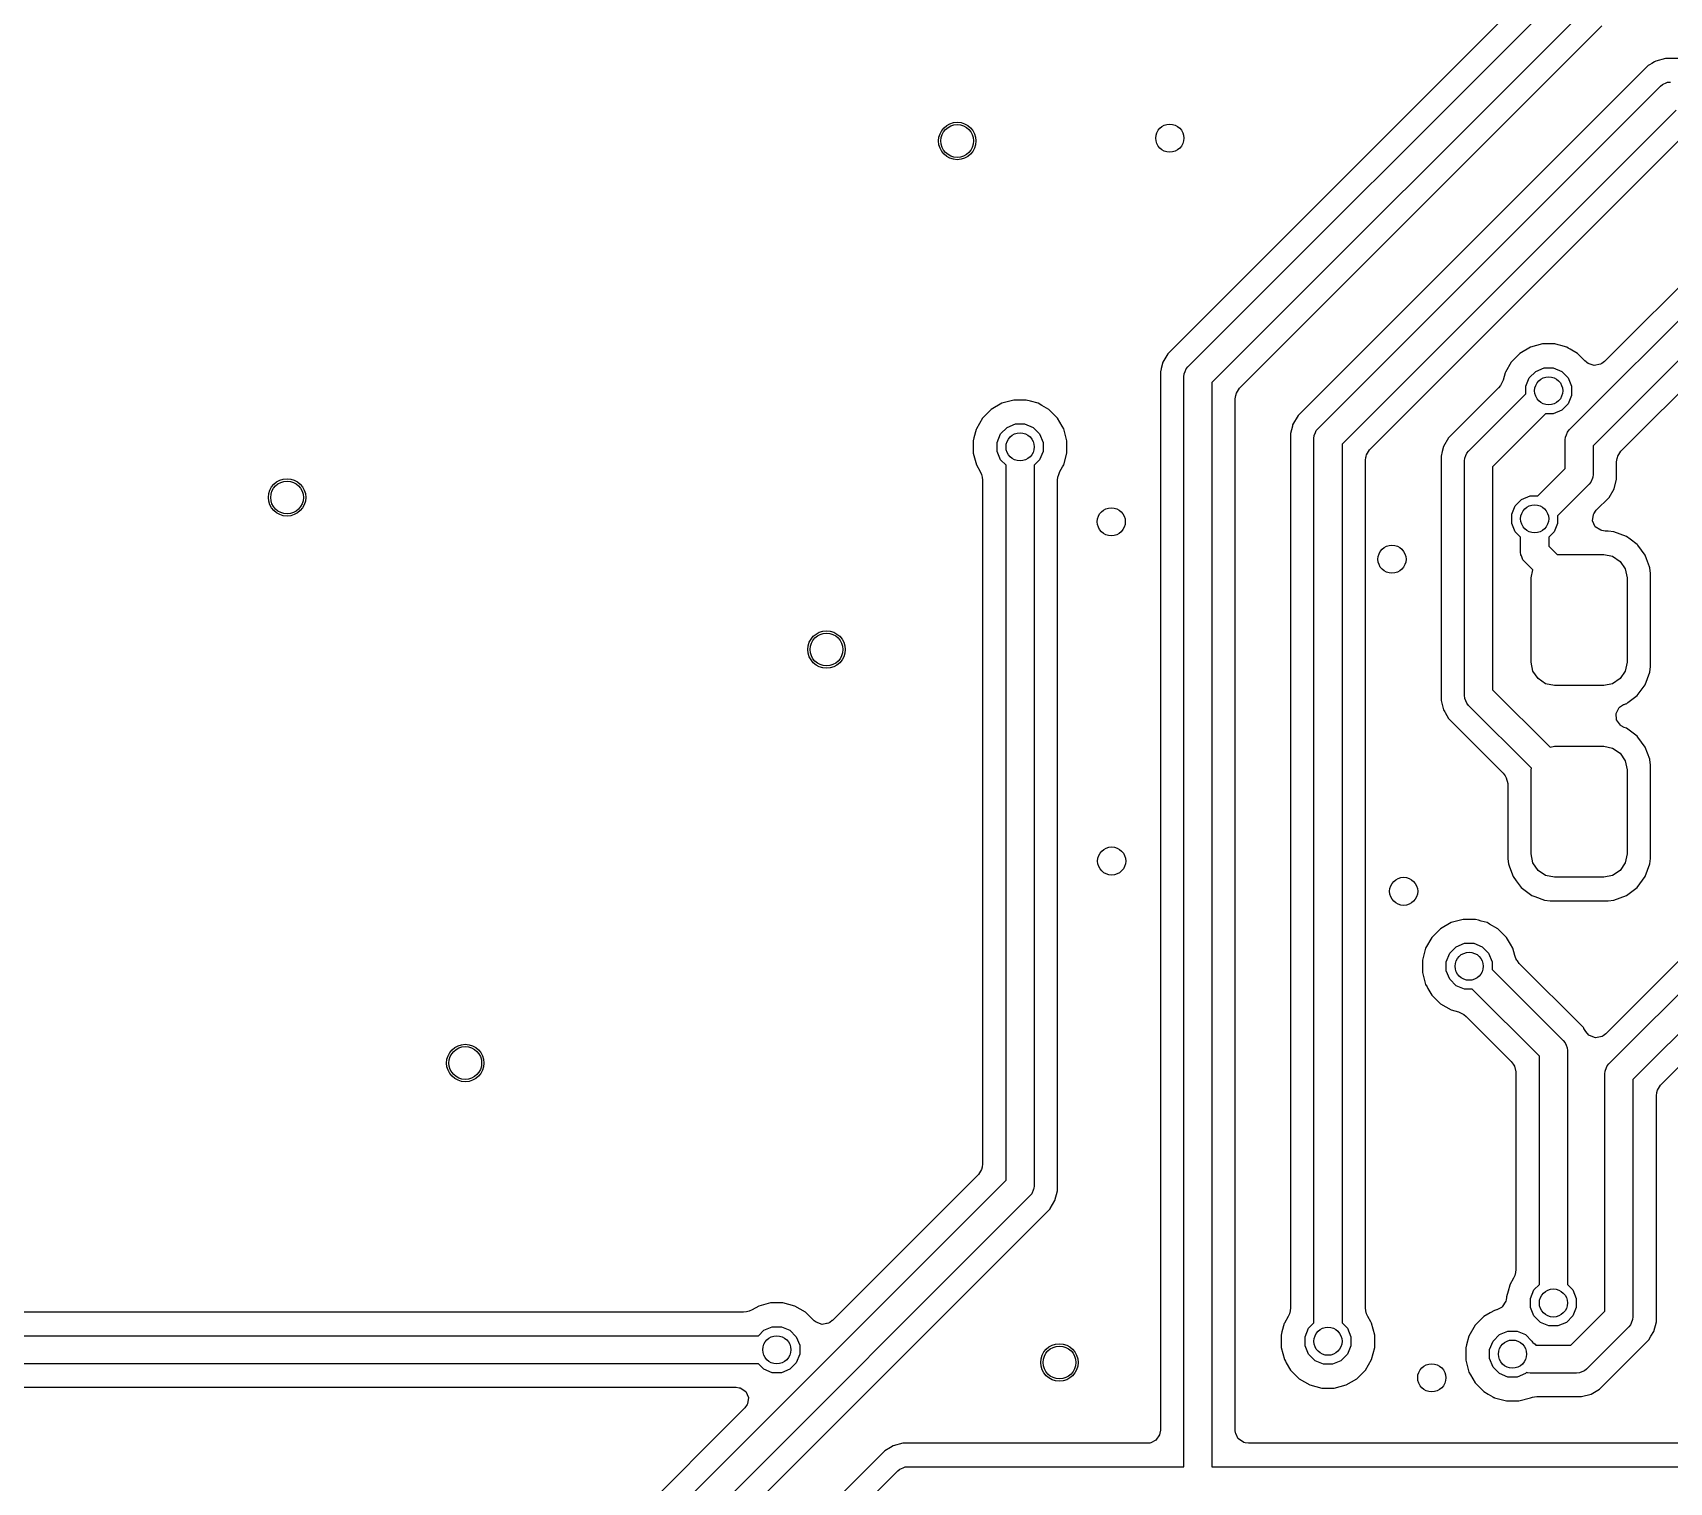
# Model space of a CAD drawing. Header units: inches. Extents: x 0.01 to 5.35, y 0.01 to 3.37.
# Drawn here: x 2.364 to 3.052, y 2.059 to 2.669 of the extents above; entities that cross this region are included whole.
import ezdxf

# ---------------------------------------------------------------- set-up
doc = ezdxf.new("R2010")
doc.units = ezdxf.units.IN
doc.header["$MEASUREMENT"] = 0
doc.layers.add('BLACK', color=250, linetype='CONTINUOUS')

msp = doc.modelspace()

# ---------------------------------------------------------------- linework, layer by layer
at = {"layer": 'BLACK', "linetype": 'CONTINUOUS'}
for p, q in [((3.00945, 2.70262), (2.84116, 2.53433)), ((2.8496, 2.52882), (3.01496, 2.69418)), ((3.02158, 2.68409), (2.85969, 2.5222)), ((2.87127, 2.51984), (3.02374, 2.67231)), ((3.05052, 2.65852), (3.04651, 2.65745)), ((3.42614, 2.65852), (3.05052, 2.65852)), ((3.04292, 2.65537), (2.89593, 2.50838)), ((3.04328, 2.65558), (3.04292, 2.65537)), ((3.04292, 2.65537), (3.04292, 2.65537)), ((3.04292, 2.65537), (3.04292, 2.65537)), ((3.04385, 2.65591), (3.04328, 2.65558)), ((3.04478, 2.65645), (3.04385, 2.65591)), ((3.04595, 2.65712), (3.04478, 2.65645)), ((3.04651, 2.65745), (3.04595, 2.65712)), ((2.90437, 2.50288), (3.04842, 2.64693)), ((3.04842, 2.64693), (3.04932, 2.64767)), ((3.04932, 2.64767), (3.0511, 2.64841)), ((3.0511, 2.64841), (3.05145, 2.64855)), ((3.05145, 2.64855), (3.0526, 2.64866)), ((3.05504, 2.63685), (2.91445, 2.49625)), ((2.92603, 2.49389), (3.0572, 2.62506)), ((3.01004, 2.50225), (3.09764, 2.58985)), ((3.08919, 2.59535), (3.02486, 2.53102)), ((3.10426, 2.57976), (3.02012, 2.49562)), ((3.0317, 2.49326), (3.10642, 2.56798)), ((2.84116, 2.53433), (2.83909, 2.53073)), ((2.84116, 2.53433), (2.84116, 2.53433)), ((2.84116, 2.53433), (2.84116, 2.53433)), ((2.98932, 2.53449), (2.98565, 2.53082)), ((2.99381, 2.53708), (2.98932, 2.53449)), ((2.98932, 2.53449), (2.98932, 2.53449)), ((2.98932, 2.53449), (2.98932, 2.53449)), ((2.99882, 2.53843), (2.99381, 2.53708)), ((2.99381, 2.53708), (2.99381, 2.53708)), ((3.00401, 2.53843), (2.99882, 2.53843)), ((3.00537, 2.53806), (3.00401, 2.53843)), ((3.00401, 2.53843), (3.00401, 2.53843)), ((3.00652, 2.53775), (3.00537, 2.53806)), ((3.00902, 2.53708), (3.00652, 2.53775)), ((3.00964, 2.53672), (3.00902, 2.53708)), ((3.01044, 2.53626), (3.00964, 2.53672)), ((3.01352, 2.53449), (3.01044, 2.53626)), ((3.01662, 2.53138), (3.01352, 2.53449)), ((3.01352, 2.53449), (3.01352, 2.53449)), ((2.83836, 2.52801), (2.83801, 2.52672)), ((2.8384, 2.52817), (2.83836, 2.52801)), ((2.83836, 2.52801), (2.83836, 2.52801)), ((2.83909, 2.53073), (2.8384, 2.52817)), ((2.83909, 2.53073), (2.83909, 2.53073)), ((2.83909, 2.53073), (2.83909, 2.53073)), ((2.83909, 2.53073), (2.83909, 2.53073)), ((2.84845, 2.5269), (2.84887, 2.52793)), ((2.84887, 2.52793), (2.8496, 2.52882)), ((2.98565, 2.53082), (2.98322, 2.52662)), ((2.98565, 2.53082), (2.98565, 2.53082)), ((2.98565, 2.53082), (2.98565, 2.53082)), ((2.98565, 2.53082), (2.98565, 2.53082)), ((2.99595, 2.5269), (2.9995, 2.52837)), ((2.9995, 2.52837), (3.00334, 2.52837)), ((3.00334, 2.52837), (3.00689, 2.5269)), ((3.01717, 2.53091), (3.01662, 2.53138)), ((3.01749, 2.53067), (3.01717, 2.53091)), ((3.01802, 2.53028), (3.01749, 2.53067)), ((3.02058, 2.52934), (3.01802, 2.53028)), ((3.02326, 2.52992), (3.02058, 2.52934)), ((3.02375, 2.53019), (3.02326, 2.52992)), ((3.02486, 2.53102), (3.02375, 2.53019)), ((2.83801, 2.52672), (2.83801, 2.08143)), ((2.84787, 2.52465), (2.84799, 2.5258)), ((2.84787, 2.06598), (2.84787, 2.52465)), ((2.84799, 2.5258), (2.84845, 2.5269)), ((2.85969, 2.5222), (2.85969, 2.06598)), ((2.98111, 2.52095), (2.98033, 2.51994)), ((2.98173, 2.52202), (2.98111, 2.52095)), ((2.98222, 2.5232), (2.98173, 2.52202)), ((2.98306, 2.52633), (2.98222, 2.5232)), ((2.98322, 2.52662), (2.98306, 2.52633)), ((2.98306, 2.52633), (2.98306, 2.52633)), ((2.98306, 2.52633), (2.98306, 2.52633)), ((2.99176, 2.52064), (2.99323, 2.52419)), ((2.99176, 2.51742), (2.99176, 2.52064)), ((2.99323, 2.52419), (2.99595, 2.5269)), ((3.00689, 2.5269), (3.0096, 2.52419)), ((3.0096, 2.52419), (3.01107, 2.52064)), ((3.01107, 2.52064), (3.01107, 2.5168)), ((2.77137, 2.51348), (2.76688, 2.51089)), ((2.77638, 2.51482), (2.77137, 2.51348)), ((2.77137, 2.51348), (2.77137, 2.51348)), ((2.78157, 2.51482), (2.77638, 2.51482)), ((2.78332, 2.51435), (2.78157, 2.51482)), ((2.78157, 2.51482), (2.78157, 2.51482)), ((2.78658, 2.51348), (2.78332, 2.51435)), ((2.78332, 2.51435), (2.78332, 2.51435)), ((2.78809, 2.51261), (2.78658, 2.51348)), ((2.86955, 2.51539), (2.86974, 2.51677)), ((2.86955, 2.08125), (2.86955, 2.51539)), ((2.86974, 2.51677), (2.87004, 2.51776)), ((2.87004, 2.51776), (2.87127, 2.51984)), ((2.98033, 2.51994), (2.95927, 2.49887)), ((2.96771, 2.49337), (2.99176, 2.51742)), ((3.01107, 2.5168), (3.0096, 2.51325)), ((2.76321, 2.50722), (2.76061, 2.50272)), ((2.76688, 2.51089), (2.76321, 2.50722)), ((2.76321, 2.50722), (2.76321, 2.50722)), ((2.76321, 2.50722), (2.76321, 2.50722)), ((2.76688, 2.51089), (2.76688, 2.51089)), ((2.76688, 2.51089), (2.76688, 2.51089)), ((2.79108, 2.51089), (2.78809, 2.51261)), ((2.79474, 2.50722), (2.79108, 2.51089)), ((2.79669, 2.50385), (2.79474, 2.50722)), ((2.89593, 2.50838), (2.89364, 2.50442)), ((2.89593, 2.50838), (2.89593, 2.50838)), ((2.89593, 2.50838), (2.89593, 2.50838)), ((3.00012, 2.50907), (2.9778, 2.48675)), ((3.00334, 2.50907), (3.00012, 2.50907)), ((3.00689, 2.51054), (3.00334, 2.50907)), ((3.0096, 2.51325), (3.00689, 2.51054)), ((2.76055, 2.5025), (2.75958, 2.49887)), ((2.76061, 2.50272), (2.76055, 2.5025)), ((2.76061, 2.50272), (2.76061, 2.50272)), ((2.76061, 2.50272), (2.76061, 2.50272)), ((2.76061, 2.50272), (2.76061, 2.50272)), ((2.76932, 2.49704), (2.77079, 2.50059)), ((2.77079, 2.50059), (2.77351, 2.5033)), ((2.77351, 2.5033), (2.77706, 2.50477)), ((2.77706, 2.50477), (2.7809, 2.50477)), ((2.7809, 2.50477), (2.78444, 2.5033)), ((2.78444, 2.5033), (2.78716, 2.50059)), ((2.78716, 2.50059), (2.78863, 2.49704)), ((2.79734, 2.50272), (2.79669, 2.50385)), ((2.79868, 2.49771), (2.79734, 2.50272)), ((2.79734, 2.50272), (2.79734, 2.50272)), ((2.8936, 2.50385), (2.89278, 2.50078)), ((2.89278, 2.50078), (2.89278, 2.13283)), ((2.89364, 2.50442), (2.8936, 2.50385)), ((2.90264, 2.4987), (2.90275, 2.49985)), ((2.90275, 2.49985), (2.90329, 2.50115)), ((2.90329, 2.50115), (2.90363, 2.50198)), ((2.90363, 2.50198), (2.90437, 2.50288)), ((3.00842, 2.49922), (3.00886, 2.50027)), ((3.00886, 2.50027), (3.0093, 2.50135)), ((3.0093, 2.50135), (3.01004, 2.50225)), ((2.75958, 2.49887), (2.75927, 2.49771)), ((2.75927, 2.49771), (2.75927, 2.49771)), ((2.75927, 2.49771), (2.75927, 2.49252)), ((2.76932, 2.4932), (2.76932, 2.49704)), ((2.77079, 2.48965), (2.76932, 2.4932)), ((2.78863, 2.4932), (2.78716, 2.48965)), ((2.78863, 2.49704), (2.78863, 2.4932)), ((2.79868, 2.49252), (2.79868, 2.49771)), ((2.90264, 2.12653), (2.90264, 2.4987)), ((2.91445, 2.49625), (2.91445, 2.12653)), ((2.9248, 2.49181), (2.92603, 2.49389)), ((2.95662, 2.49313), (2.95612, 2.49127)), ((2.95664, 2.49319), (2.95662, 2.49313)), ((2.9572, 2.49528), (2.95664, 2.4932)), ((2.95664, 2.4932), (2.95664, 2.49319)), ((2.95927, 2.49887), (2.9572, 2.49528)), ((2.9572, 2.49528), (2.9572, 2.49528)), ((2.95927, 2.49887), (2.95927, 2.49887)), ((2.95927, 2.49887), (2.95927, 2.49887)), ((2.96698, 2.49247), (2.96771, 2.49337)), ((3.00831, 2.49807), (3.00842, 2.49922)), ((3.00831, 2.48601), (3.00831, 2.49807)), ((3.02012, 2.49562), (3.02012, 2.48356)), ((3.03047, 2.49118), (3.0317, 2.49326)), ((2.75927, 2.49252), (2.76058, 2.48764)), ((2.76058, 2.48764), (2.76061, 2.48751)), ((2.76061, 2.48751), (2.76061, 2.48751)), ((2.76061, 2.48751), (2.76223, 2.48471)), ((2.77307, 2.48737), (2.77079, 2.48965)), ((2.77307, 2.1866), (2.77307, 2.48737)), ((2.78716, 2.48965), (2.78488, 2.48737)), ((2.78488, 2.48737), (2.78488, 2.18415)), ((2.79572, 2.48471), (2.79687, 2.48671)), ((2.79687, 2.48671), (2.79734, 2.48751)), ((2.79734, 2.48751), (2.79868, 2.49252)), ((2.92431, 2.48945), (2.92451, 2.49082)), ((2.92431, 2.13283), (2.92431, 2.48945)), ((2.92451, 2.49082), (2.92456, 2.491)), ((2.92456, 2.491), (2.92464, 2.49127)), ((2.92464, 2.49127), (2.9248, 2.49181)), ((2.95612, 2.49127), (2.95612, 2.49102)), ((2.95612, 2.49127), (2.95612, 2.49127)), ((2.95612, 2.49102), (2.95612, 2.38844)), ((2.96598, 2.48919), (2.9661, 2.49035)), ((2.96598, 2.39051), (2.96598, 2.48919)), ((2.9661, 2.49035), (2.96655, 2.49144)), ((2.96655, 2.49144), (2.96698, 2.49247)), ((2.9778, 2.48675), (2.9778, 2.39296)), ((2.99681, 2.47451), (3.00831, 2.48601)), ((3.02998, 2.48882), (3.03018, 2.49019)), ((3.02998, 2.48563), (3.02998, 2.48882)), ((3.03018, 2.49019), (3.0303, 2.4906)), ((3.0303, 2.4906), (3.03047, 2.49118)), ((2.76223, 2.48471), (2.76272, 2.48353)), ((2.76272, 2.48353), (2.76304, 2.48233)), ((2.76304, 2.48233), (2.76321, 2.48107)), ((2.76321, 2.48107), (2.76321, 2.19341)), ((2.79474, 2.48107), (2.79491, 2.48233)), ((2.79474, 2.18208), (2.79474, 2.48107)), ((2.79491, 2.48233), (2.79523, 2.48353)), ((2.79523, 2.48353), (2.79572, 2.48471)), ((3.01839, 2.47938), (3.00517, 2.46616)), ((3.01912, 2.48028), (3.01839, 2.47938)), ((3.0198, 2.48191), (3.01912, 2.48028)), ((3.02, 2.48241), (3.0198, 2.48191)), ((3.02012, 2.48356), (3.02, 2.48241)), ((3.02891, 2.47747), (3.02998, 2.48148)), ((3.02998, 2.48148), (3.02998, 2.48563)), ((2.98733, 2.47033), (2.99004, 2.47304)), ((2.99004, 2.47304), (2.99359, 2.47451)), ((2.99359, 2.47451), (2.99681, 2.47451)), ((3.02139, 2.46844), (3.02683, 2.47388)), ((3.02683, 2.47388), (3.02891, 2.47747)), ((2.98586, 2.46678), (2.98733, 2.47033)), ((2.98586, 2.46294), (2.98586, 2.46678)), ((3.00517, 2.46616), (3.00517, 2.46294)), ((3.01989, 2.46402), (3.02028, 2.46674)), ((3.02028, 2.46674), (3.0204, 2.46701)), ((3.0204, 2.46701), (3.02139, 2.46844)), ((2.98733, 2.45939), (2.98586, 2.46294)), ((2.98961, 2.45711), (2.98733, 2.45939)), ((3.0037, 2.45939), (3.00142, 2.45711)), ((3.00517, 2.46294), (3.0037, 2.45939)), ((3.02103, 2.46152), (3.01989, 2.46402)), ((3.02334, 2.46003), (3.02103, 2.46152)), ((3.02377, 2.4599), (3.02334, 2.46003)), ((3.02515, 2.4597), (3.02377, 2.4599)), ((3.02588, 2.4597), (3.02515, 2.4597)), ((3.02643, 2.4597), (3.02588, 2.4597)), ((3.02878, 2.45945), (3.02643, 2.4597)), ((3.02643, 2.4597), (3.02643, 2.4597)), ((3.02643, 2.4597), (3.02643, 2.4597)), ((3.02643, 2.4597), (3.02643, 2.4597)), ((3.03409, 2.45747), (3.02878, 2.45945)), ((3.02878, 2.45945), (3.02878, 2.45945)), ((2.98961, 2.45089), (2.98961, 2.45711)), ((3.00142, 2.45711), (3.00142, 2.45334)), ((3.00142, 2.45334), (3.00491, 2.44984)), ((3.03568, 2.45628), (3.03409, 2.45747)), ((3.03409, 2.45747), (3.03409, 2.45747)), ((3.03409, 2.45747), (3.03409, 2.45747)), ((3.03409, 2.45747), (3.03409, 2.45747)), ((3.03862, 2.45408), (3.03568, 2.45628)), ((3.03887, 2.45375), (3.03862, 2.45408)), ((3.03862, 2.45408), (3.03862, 2.45408)), ((3.04202, 2.44954), (3.03887, 2.45375)), ((2.98972, 2.44974), (2.98961, 2.45089)), ((2.98992, 2.44926), (2.98972, 2.44974)), ((2.9906, 2.44761), (2.98992, 2.44926)), ((2.99134, 2.44671), (2.9906, 2.44761)), ((2.9947, 2.44335), (2.99134, 2.44671)), ((3.00491, 2.44984), (3.02455, 2.44984)), ((3.02455, 2.44984), (3.02831, 2.44909)), ((3.02831, 2.44909), (3.03151, 2.44696)), ((3.03151, 2.44696), (3.03364, 2.44377)), ((3.0426, 2.44799), (3.04202, 2.44954)), ((3.04202, 2.44954), (3.04202, 2.44954)), ((3.04202, 2.44954), (3.04202, 2.44954)), ((3.04384, 2.44465), (3.0426, 2.44799)), ((3.0426, 2.44799), (3.0426, 2.44799)), ((3.044, 2.44423), (3.04384, 2.44465)), ((2.99404, 2.44), (2.9947, 2.44335)), ((2.99404, 2.40457), (2.99404, 2.44)), ((3.03364, 2.44377), (3.03439, 2.44)), ((3.03439, 2.44), (3.03439, 2.40457)), ((3.04425, 2.44188), (3.044, 2.44423)), ((3.04425, 2.40268), (3.04425, 2.44188)), ((3.04425, 2.44188), (3.04425, 2.44188)), ((2.99478, 2.4008), (2.99404, 2.40457)), ((3.03439, 2.40457), (3.03364, 2.4008)), ((2.99692, 2.39761), (2.99478, 2.4008)), ((3.00011, 2.39547), (2.99692, 2.39761)), ((3.03151, 2.39761), (3.02831, 2.39547)), ((3.03364, 2.4008), (3.03151, 2.39761)), ((3.04202, 2.39503), (3.044, 2.40034)), ((3.044, 2.40034), (3.04425, 2.40268)), ((2.9661, 2.38936), (2.96598, 2.39051)), ((2.9778, 2.39296), (3.00199, 2.36876)), ((3.00388, 2.39472), (3.00011, 2.39547)), ((3.02455, 2.39472), (3.00388, 2.39472)), ((3.02831, 2.39547), (3.02455, 2.39472)), ((3.03472, 2.38757), (3.03862, 2.39049)), ((3.03862, 2.39049), (3.04202, 2.39503)), ((2.95612, 2.38844), (2.9563, 2.38779)), ((2.9563, 2.38779), (2.9563, 2.38779)), ((2.9563, 2.38779), (2.9572, 2.38443)), ((2.9572, 2.38443), (2.95769, 2.38357)), ((2.95769, 2.38357), (2.95785, 2.38329)), ((2.95785, 2.38329), (2.95785, 2.38329)), ((2.95785, 2.38329), (2.95927, 2.38083)), ((2.96614, 2.38925), (2.9661, 2.38936)), ((2.96698, 2.38723), (2.96614, 2.38925)), ((2.96771, 2.38634), (2.96698, 2.38723)), ((2.99416, 2.35989), (2.96771, 2.38634)), ((3.02974, 2.38299), (3.03106, 2.3854)), ((3.02994, 2.38024), (3.02974, 2.38299)), ((3.03106, 2.3854), (3.0312, 2.38555)), ((3.0312, 2.38555), (3.03295, 2.38667)), ((3.03295, 2.38667), (3.03319, 2.38676)), ((3.03319, 2.38676), (3.03372, 2.38696)), ((3.03372, 2.38696), (3.03389, 2.38701)), ((3.03389, 2.38701), (3.03395, 2.38703)), ((3.03395, 2.38703), (3.03423, 2.38715)), ((3.03423, 2.38715), (3.03436, 2.3872)), ((3.03436, 2.3872), (3.03472, 2.38757)), ((2.95927, 2.38083), (2.95927, 2.38083)), ((2.95927, 2.38083), (2.95927, 2.38083)), ((2.95927, 2.38083), (2.97127, 2.36883)), ((3.03158, 2.37804), (3.02994, 2.38024)), ((3.03194, 2.37778), (3.03158, 2.37804)), ((3.03316, 2.37711), (3.03194, 2.37778)), ((3.03409, 2.37676), (3.03316, 2.37711)), ((3.03862, 2.37337), (3.03409, 2.37676)), ((3.03409, 2.37676), (3.03409, 2.37676)), ((3.03409, 2.37676), (3.03409, 2.37676)), ((3.00199, 2.36876), (3.00388, 2.36913)), ((3.00388, 2.36913), (3.02455, 2.36913)), ((3.02455, 2.36913), (3.02831, 2.36838)), ((3.03893, 2.37296), (3.03862, 2.37337)), ((3.03862, 2.37337), (3.03862, 2.37337)), ((3.03862, 2.37337), (3.03862, 2.37337)), ((3.04202, 2.36883), (3.03893, 2.37296)), ((2.97127, 2.36883), (2.9768, 2.3633)), ((2.9768, 2.3633), (2.98225, 2.35786)), ((3.02831, 2.36838), (3.03151, 2.36625)), ((3.03151, 2.36625), (3.03364, 2.36306)), ((3.03364, 2.36306), (3.03439, 2.35929)), ((3.04394, 2.36367), (3.04202, 2.36883)), ((3.04202, 2.36883), (3.04202, 2.36883)), ((3.044, 2.36352), (3.04394, 2.36367)), ((3.04425, 2.36118), (3.044, 2.36352)), ((2.98225, 2.35786), (2.98308, 2.35674)), ((2.98308, 2.35674), (2.98358, 2.35583)), ((2.98358, 2.35583), (2.98417, 2.35349)), ((2.99404, 2.35929), (2.99416, 2.35989)), ((2.99404, 2.32386), (2.99404, 2.35929)), ((3.03439, 2.35929), (3.03439, 2.32386)), ((3.04425, 2.32197), (3.04425, 2.36118)), ((3.04425, 2.36118), (3.04425, 2.36118)), ((2.98417, 2.35349), (2.98417, 2.32197)), ((2.98417, 2.32197), (2.98418, 2.3219)), ((2.98418, 2.3219), (2.98419, 2.32183)), ((2.98419, 2.32183), (2.98443, 2.31963)), ((2.99478, 2.32009), (2.99404, 2.32386)), ((3.03439, 2.32386), (3.03364, 2.32009)), ((3.044, 2.31963), (3.04425, 2.32197)), ((2.98443, 2.31963), (2.98489, 2.31838)), ((2.98489, 2.31838), (2.98641, 2.31432)), ((2.98641, 2.31432), (2.98641, 2.31432)), ((2.98641, 2.31432), (2.98775, 2.31252)), ((2.99692, 2.3169), (2.99478, 2.32009)), ((3.00011, 2.31476), (2.99692, 2.3169)), ((3.00388, 2.31402), (3.00011, 2.31476)), ((3.02455, 2.31402), (3.00388, 2.31402)), ((3.02831, 2.31476), (3.02455, 2.31402)), ((3.03151, 2.3169), (3.02831, 2.31476)), ((3.03364, 2.32009), (3.03151, 2.3169)), ((3.03862, 2.30978), (3.04202, 2.31432)), ((3.04202, 2.31432), (3.044, 2.31963)), ((2.98775, 2.31252), (2.9898, 2.30978)), ((2.9898, 2.30978), (2.9898, 2.30978)), ((2.9898, 2.30978), (2.9898, 2.30978)), ((2.9898, 2.30978), (2.99434, 2.30639)), ((3.03409, 2.30639), (3.03862, 2.30978)), ((2.99434, 2.30639), (2.99434, 2.30639)), ((2.99434, 2.30639), (2.99557, 2.30592)), ((2.99557, 2.30592), (2.99557, 2.30592)), ((2.99557, 2.30592), (2.99557, 2.30592)), ((2.99557, 2.30592), (2.99965, 2.30441)), ((2.99965, 2.30441), (3.00199, 2.30415)), ((3.00199, 2.30415), (3.02643, 2.30415)), ((3.02643, 2.30415), (3.02878, 2.30441)), ((3.02878, 2.30441), (3.03409, 2.30639)), ((2.96035, 2.29494), (2.95585, 2.29234)), ((2.96536, 2.29628), (2.96035, 2.29494)), ((2.96035, 2.29494), (2.96035, 2.29494)), ((2.97055, 2.29628), (2.96536, 2.29628)), ((2.9719, 2.29592), (2.97055, 2.29628)), ((2.97055, 2.29628), (2.97055, 2.29628)), ((2.97301, 2.29562), (2.9719, 2.29592)), ((2.97556, 2.29494), (2.97301, 2.29562)), ((2.97596, 2.29471), (2.97556, 2.29494)), ((2.97657, 2.29435), (2.97596, 2.29471)), ((2.98005, 2.29234), (2.97657, 2.29435)), ((2.97657, 2.29435), (2.97657, 2.29435)), ((2.97657, 2.29435), (2.97657, 2.29435)), ((2.95218, 2.28867), (2.94959, 2.28418)), ((2.95219, 2.28867), (2.95218, 2.28867)), ((2.95585, 2.29234), (2.95219, 2.28867)), ((2.95219, 2.28867), (2.95219, 2.28867)), ((2.95585, 2.29234), (2.95585, 2.29234)), ((2.95585, 2.29234), (2.95585, 2.29234)), ((2.96248, 2.28476), (2.96603, 2.28623)), ((2.96603, 2.28623), (2.96987, 2.28623)), ((2.96987, 2.28623), (2.97342, 2.28476)), ((2.98372, 2.28867), (2.98005, 2.29234)), ((2.98537, 2.28583), (2.98372, 2.28867)), ((3.06851, 2.2912), (3.02544, 2.24813)), ((2.94959, 2.28418), (2.94825, 2.27917)), ((2.94959, 2.28418), (2.94959, 2.28418)), ((2.94959, 2.28418), (2.94959, 2.28418)), ((2.9583, 2.27849), (2.95977, 2.28204)), ((2.95977, 2.28204), (2.96248, 2.28476)), ((2.97342, 2.28476), (2.97614, 2.28204)), ((2.97614, 2.28204), (2.97761, 2.27849)), ((2.98631, 2.28418), (2.98537, 2.28583)), ((2.98715, 2.28105), (2.98631, 2.28418)), ((2.98764, 2.27988), (2.98715, 2.28105)), ((2.98805, 2.27917), (2.98764, 2.27988)), ((3.02677, 2.23551), (3.07401, 2.28276)), ((2.94825, 2.27917), (2.94825, 2.27917)), ((2.94825, 2.27917), (2.94825, 2.27917)), ((2.94825, 2.27917), (2.94825, 2.27398)), ((2.94825, 2.27398), (2.94959, 2.26897)), ((2.9583, 2.27465), (2.9583, 2.27849)), ((2.95977, 2.27111), (2.9583, 2.27465)), ((2.97761, 2.27849), (2.97761, 2.27527)), ((2.97761, 2.27527), (3.00756, 2.24532)), ((2.98826, 2.2788), (2.98805, 2.27917)), ((2.98904, 2.27779), (2.98826, 2.2788)), ((3.01601, 2.25082), (2.98904, 2.27779)), ((3.08064, 2.27268), (3.03685, 2.22889)), ((2.94959, 2.26897), (2.95024, 2.26785)), ((2.95024, 2.26785), (2.95062, 2.26719)), ((2.95062, 2.26719), (2.95219, 2.26448)), ((2.96248, 2.26839), (2.95977, 2.27111)), ((2.96603, 2.26692), (2.96248, 2.26839)), ((2.96925, 2.26692), (2.96603, 2.26692)), ((2.99748, 2.2387), (2.96925, 2.26692)), ((2.95219, 2.26448), (2.95585, 2.26081)), ((2.95585, 2.26081), (2.96035, 2.25821)), ((3.04843, 2.22653), (3.08279, 2.26089)), ((2.96035, 2.25821), (2.96035, 2.25821)), ((2.96035, 2.25821), (2.96035, 2.25821)), ((2.96035, 2.25821), (2.96347, 2.25738)), ((2.96347, 2.25738), (2.96465, 2.25689)), ((2.96465, 2.25689), (2.96573, 2.25627)), ((2.96573, 2.25627), (2.96674, 2.25549)), ((2.96674, 2.25549), (2.98569, 2.23654)), ((3.00756, 2.24532), (3.0083, 2.24442)), ((3.01604, 2.25076), (3.01601, 2.25082)), ((3.0162, 2.2505), (3.01604, 2.25076)), ((3.01625, 2.2504), (3.0162, 2.2505)), ((3.01701, 2.24908), (3.01625, 2.2504)), ((3.01831, 2.24761), (3.01701, 2.24908)), ((3.01858, 2.24741), (3.01831, 2.24761)), ((3.02116, 2.24645), (3.01858, 2.24741)), ((3.01858, 2.24741), (3.01858, 2.24741)), ((3.02385, 2.24704), (3.02116, 2.24645)), ((3.02432, 2.2473), (3.02385, 2.24704)), ((3.02544, 2.24813), (3.02432, 2.2473)), ((2.99748, 2.14263), (2.99748, 2.2387)), ((3.0083, 2.24442), (3.00874, 2.24334)), ((3.00874, 2.24334), (3.00918, 2.24229)), ((3.00918, 2.24229), (3.00929, 2.24114)), ((3.00929, 2.24114), (3.00929, 2.14263)), ((2.98569, 2.23654), (2.98652, 2.23542)), ((2.98652, 2.23542), (2.987, 2.23455)), ((2.987, 2.23455), (2.98702, 2.23452)), ((2.98702, 2.23452), (2.98762, 2.23218)), ((2.98762, 2.23218), (2.98762, 2.14893)), ((3.02504, 2.23134), (3.02515, 2.23249)), ((3.02504, 2.13148), (3.02504, 2.23134)), ((3.02515, 2.23249), (3.02575, 2.23394)), ((3.02575, 2.23394), (3.02603, 2.23462)), ((3.02603, 2.23462), (3.02677, 2.23551)), ((3.03685, 2.22889), (3.03685, 2.12903)), ((3.04691, 2.22346), (3.0472, 2.22445)), ((3.0472, 2.22445), (3.04843, 2.22653)), ((3.04671, 2.22208), (3.04691, 2.22346)), ((3.04671, 2.12696), (3.04671, 2.22208)), ((2.76272, 2.19104), (2.76149, 2.18896)), ((2.76301, 2.19203), (2.76272, 2.19104)), ((2.76321, 2.19341), (2.76301, 2.19203)), ((2.36535, 1.77888), (2.77307, 2.1866)), ((2.76149, 2.18896), (2.70004, 2.12752)), ((2.78477, 2.183), (2.78468, 2.18278)), ((2.78488, 2.18415), (2.78477, 2.183)), ((2.78315, 2.17998), (2.37543, 1.77226)), ((2.78389, 2.18087), (2.78315, 2.17998)), ((2.78468, 2.18278), (2.78389, 2.18087)), ((2.79168, 2.17462), (2.79367, 2.17807)), ((2.79367, 2.17807), (2.79474, 2.18208)), ((2.58915, 1.97203), (2.79159, 2.17447)), ((2.79159, 2.17447), (2.79168, 2.17462)), ((2.98762, 2.14893), (2.98745, 2.14767)), ((2.985, 2.14242), (2.98432, 2.13987)), ((2.98502, 2.14248), (2.985, 2.14242)), ((2.98664, 2.14529), (2.98502, 2.14248)), ((2.98713, 2.14647), (2.98664, 2.14529)), ((2.98745, 2.14767), (2.98713, 2.14647)), ((2.9952, 2.14035), (2.99748, 2.14263)), ((3.00929, 2.14263), (3.01157, 2.14035)), ((2.67402, 2.1349), (2.66908, 2.13358)), ((2.67921, 2.1349), (2.67402, 2.1349)), ((2.68171, 2.13423), (2.67921, 2.1349)), ((2.67921, 2.1349), (2.67921, 2.1349)), ((2.98331, 2.13559), (2.98182, 2.13327)), ((2.98348, 2.13618), (2.98331, 2.13559)), ((2.98362, 2.13716), (2.98348, 2.13618)), ((2.98364, 2.13716), (2.98362, 2.13716)), ((2.98368, 2.13748), (2.98364, 2.13716)), ((2.98432, 2.13987), (2.98368, 2.13748)), ((2.99373, 2.1368), (2.9952, 2.14035)), ((2.99373, 2.13296), (2.99373, 2.1368)), ((3.01157, 2.14035), (3.01304, 2.1368)), ((3.01304, 2.1368), (3.01304, 2.13296)), ((2.66256, 2.13096), (2.28122, 2.13096)), ((2.66383, 2.13113), (2.66256, 2.13096)), ((2.66503, 2.13145), (2.66383, 2.13113)), ((2.6662, 2.13194), (2.66503, 2.13145)), ((2.66901, 2.13356), (2.6662, 2.13194)), ((2.66908, 2.13358), (2.66901, 2.13356)), ((2.68422, 2.13356), (2.68171, 2.13423)), ((2.68647, 2.13226), (2.68422, 2.13356)), ((2.68871, 2.13096), (2.68647, 2.13226)), ((2.68994, 2.12974), (2.68871, 2.13096)), ((2.68871, 2.13096), (2.68871, 2.13096)), ((2.69178, 2.1279), (2.68994, 2.12974)), ((2.69233, 2.12743), (2.69178, 2.1279)), ((2.8918, 2.12919), (2.89018, 2.12638)), ((2.89229, 2.13037), (2.8918, 2.12919)), ((2.89261, 2.13157), (2.89229, 2.13037)), ((2.89278, 2.13283), (2.89261, 2.13157)), ((2.92448, 2.13157), (2.92431, 2.13283)), ((2.9248, 2.13037), (2.92448, 2.13157)), ((2.92529, 2.12919), (2.9248, 2.13037)), ((2.92657, 2.12696), (2.92529, 2.12919)), ((2.97408, 2.12914), (2.97041, 2.12548)), ((2.97678, 2.1307), (2.97408, 2.12914)), ((2.97858, 2.13174), (2.97678, 2.1307)), ((2.9795, 2.13199), (2.97858, 2.13174)), ((2.97858, 2.13174), (2.97858, 2.13174)), ((2.97858, 2.13174), (2.97858, 2.13174)), ((2.97858, 2.13174), (2.97858, 2.13174)), ((2.97963, 2.13202), (2.9795, 2.13199)), ((2.9795, 2.13199), (2.9795, 2.13199)), ((2.98156, 2.13305), (2.97963, 2.13202)), ((2.98182, 2.13327), (2.98156, 2.13305)), ((2.9952, 2.12941), (2.99373, 2.13296)), ((2.99792, 2.1267), (2.9952, 2.12941)), ((3.01157, 2.12941), (3.00885, 2.1267)), ((3.01072, 2.11717), (3.02504, 2.13148)), ((3.01304, 2.13296), (3.01157, 2.12941)), ((3.03674, 2.12788), (3.03659, 2.12752)), ((3.03685, 2.12903), (3.03674, 2.12788)), ((2.27491, 2.1211), (2.66887, 2.1211)), ((2.66887, 2.1211), (2.67115, 2.12338)), ((2.67115, 2.12338), (2.67469, 2.12485)), ((2.67469, 2.12485), (2.67853, 2.12485)), ((2.67853, 2.12485), (2.68208, 2.12338)), ((2.68208, 2.12338), (2.6848, 2.12067)), ((2.6932, 2.12678), (2.69233, 2.12743)), ((2.69576, 2.12584), (2.6932, 2.12678)), ((2.69748, 2.12621), (2.69576, 2.12584)), ((2.69763, 2.1262), (2.69748, 2.12621)), ((2.69776, 2.12627), (2.69763, 2.1262)), ((2.69844, 2.12642), (2.69776, 2.12627)), ((2.69893, 2.12669), (2.69844, 2.12642)), ((2.69996, 2.12748), (2.69893, 2.12669)), ((2.70004, 2.12752), (2.69996, 2.12748)), ((2.88919, 2.12268), (2.88884, 2.12137)), ((2.88884, 2.12137), (2.88884, 2.12137)), ((2.88884, 2.12137), (2.88884, 2.11619)), ((2.89016, 2.12631), (2.88919, 2.12268)), ((2.89018, 2.12638), (2.89016, 2.12631)), ((2.89889, 2.1207), (2.90036, 2.12425)), ((2.90036, 2.12425), (2.90264, 2.12653)), ((2.91445, 2.12653), (2.91673, 2.12425)), ((2.91673, 2.12425), (2.9182, 2.1207)), ((2.92691, 2.12639), (2.92657, 2.12696)), ((2.92657, 2.12696), (2.92657, 2.12696)), ((2.92825, 2.12137), (2.92691, 2.12639)), ((2.92691, 2.12639), (2.92691, 2.12639)), ((2.92825, 2.11619), (2.92825, 2.12137)), ((2.96782, 2.12098), (2.96684, 2.11733)), ((2.97041, 2.12548), (2.96782, 2.12098)), ((2.96782, 2.12098), (2.96782, 2.12098)), ((2.97041, 2.12548), (2.97041, 2.12548)), ((2.97041, 2.12548), (2.97041, 2.12548)), ((2.978, 2.11885), (2.98071, 2.12156)), ((2.98071, 2.12156), (2.98426, 2.12303)), ((2.98426, 2.12303), (2.9881, 2.12303)), ((2.9881, 2.12303), (2.99165, 2.12156)), ((2.99165, 2.12156), (2.99437, 2.11885)), ((3.00147, 2.12523), (2.99792, 2.1267)), ((3.00531, 2.12523), (3.00147, 2.12523)), ((3.00885, 2.1267), (3.00531, 2.12523)), ((3.03512, 2.12486), (3.01735, 2.10708)), ((3.03586, 2.12575), (3.03512, 2.12486)), ((3.03659, 2.12752), (3.03586, 2.12575)), ((3.04443, 2.12086), (3.04564, 2.12295)), ((3.04564, 2.12295), (3.04671, 2.12696)), ((2.6848, 2.12067), (2.68627, 2.11712)), ((2.68627, 2.11712), (2.68627, 2.11328)), ((2.88884, 2.11619), (2.89018, 2.11117)), ((2.89889, 2.11686), (2.89889, 2.1207)), ((2.90036, 2.11331), (2.89889, 2.11686)), ((2.9182, 2.11686), (2.91673, 2.11331)), ((2.9182, 2.1207), (2.9182, 2.11686)), ((2.92691, 2.11117), (2.92825, 2.11619)), ((2.96684, 2.11733), (2.96648, 2.11597)), ((2.96648, 2.11597), (2.96648, 2.11078)), ((2.97653, 2.1153), (2.978, 2.11885)), ((2.97653, 2.11146), (2.97653, 2.1153)), ((2.99437, 2.11885), (2.99456, 2.11837)), ((2.99456, 2.11837), (2.99476, 2.11829)), ((2.99476, 2.11829), (2.99566, 2.11755)), ((2.99566, 2.11755), (2.99605, 2.11717)), ((2.99605, 2.11717), (3.01072, 2.11717)), ((3.02285, 2.09864), (3.04356, 2.11935)), ((3.04356, 2.11935), (3.04443, 2.12086)), ((2.66887, 2.10929), (2.27491, 2.10929)), ((2.67115, 2.10701), (2.66887, 2.10929)), ((2.6848, 2.10973), (2.68208, 2.10701)), ((2.68627, 2.11328), (2.6848, 2.10973)), ((2.89018, 2.11117), (2.89061, 2.11043)), ((2.89061, 2.11043), (2.891, 2.10976)), ((2.891, 2.10976), (2.891, 2.10976)), ((2.891, 2.10976), (2.89278, 2.10668)), ((2.90308, 2.1106), (2.90036, 2.11331)), ((2.90662, 2.10913), (2.90308, 2.1106)), ((2.91046, 2.10913), (2.90662, 2.10913)), ((2.91401, 2.1106), (2.91046, 2.10913)), ((2.91673, 2.11331), (2.91401, 2.1106)), ((2.92431, 2.10668), (2.92691, 2.11117)), ((2.96648, 2.11078), (2.96782, 2.10577)), ((2.978, 2.10791), (2.97653, 2.11146)), ((2.98071, 2.10519), (2.978, 2.10791)), ((2.67469, 2.10554), (2.67115, 2.10701)), ((2.67853, 2.10554), (2.67469, 2.10554)), ((2.68208, 2.10701), (2.67853, 2.10554)), ((2.89278, 2.10668), (2.89278, 2.10668)), ((2.89278, 2.10668), (2.89278, 2.10668)), ((2.89278, 2.10668), (2.89644, 2.10301)), ((2.89644, 2.10301), (2.90094, 2.10042)), ((2.90094, 2.10042), (2.90595, 2.09907)), ((2.91114, 2.09907), (2.91615, 2.10042)), ((2.91615, 2.10042), (2.92064, 2.10301)), ((2.92064, 2.10301), (2.92431, 2.10668)), ((2.96782, 2.10577), (2.96846, 2.10466)), ((2.96846, 2.10466), (2.97041, 2.10128)), ((2.97041, 2.10128), (2.97408, 2.09761)), ((2.98426, 2.10372), (2.98071, 2.10519)), ((2.9881, 2.10372), (2.98426, 2.10372)), ((2.99165, 2.10519), (2.9881, 2.10372)), ((2.99208, 2.10562), (2.99165, 2.10519)), ((2.99245, 2.10547), (2.99208, 2.10562)), ((2.9936, 2.10535), (2.99245, 2.10547)), ((3.01317, 2.10535), (2.9936, 2.10535)), ((3.01432, 2.10547), (3.01317, 2.10535)), ((3.01542, 2.10592), (3.01432, 2.10547)), ((3.01645, 2.10635), (3.01542, 2.10592)), ((3.01735, 2.10708), (3.01645, 2.10635)), ((2.28122, 2.09943), (2.65947, 2.09943)), ((2.65947, 2.09943), (2.66084, 2.09923)), ((2.66084, 2.09923), (2.66127, 2.09911)), ((2.66127, 2.09911), (2.66358, 2.09762)), ((2.66358, 2.09762), (2.66473, 2.09512)), ((2.66473, 2.09512), (2.66433, 2.09239)), ((2.90595, 2.09907), (2.90595, 2.09907)), ((2.90595, 2.09907), (2.91114, 2.09907)), ((2.91114, 2.09907), (2.91114, 2.09907)), ((2.97408, 2.09761), (2.97408, 2.09761)), ((2.97408, 2.09761), (2.97408, 2.09761)), ((2.97408, 2.09761), (2.97589, 2.09657)), ((2.97589, 2.09657), (2.97797, 2.09536)), ((2.97797, 2.09536), (2.97839, 2.09512)), ((2.97839, 2.09512), (2.97839, 2.09512)), ((2.97839, 2.09512), (2.97844, 2.0951)), ((2.97844, 2.0951), (2.97858, 2.09502)), ((2.97858, 2.09502), (2.98359, 2.09367)), ((2.98359, 2.09367), (2.98359, 2.09367)), ((2.98359, 2.09367), (2.98878, 2.09367)), ((2.98878, 2.09367), (2.99379, 2.09502)), ((2.98878, 2.09367), (2.98878, 2.09367)), ((2.99379, 2.09502), (2.99414, 2.09511)), ((2.99379, 2.09502), (2.99379, 2.09502)), ((2.99414, 2.0951), (2.99453, 2.09522)), ((2.99414, 2.09511), (2.99414, 2.0951)), ((2.99453, 2.09522), (2.99544, 2.0954)), ((2.99544, 2.0954), (2.99639, 2.09549)), ((2.99639, 2.09549), (3.01525, 2.09549)), ((3.01525, 2.09549), (3.01926, 2.09657)), ((3.01525, 2.09549), (3.01525, 2.09549)), ((3.01926, 2.09657), (3.02285, 2.09864)), ((2.66322, 2.0907), (2.35691, 1.78439)), ((2.66421, 2.09212), (2.66322, 2.0907)), ((2.66433, 2.09239), (2.66421, 2.09212)), ((2.66433, 2.09239), (2.66433, 2.09239)), ((2.83781, 2.08005), (2.83764, 2.07946)), ((2.83801, 2.08143), (2.83781, 2.08005)), ((2.86966, 2.08022), (2.86955, 2.08125)), ((2.86972, 2.07992), (2.86966, 2.08022)), ((2.87081, 2.07776), (2.86972, 2.07992)), ((2.72441, 2.07406), (2.72205, 2.0727)), ((2.72565, 2.07477), (2.72441, 2.07406)), ((2.72441, 2.07406), (2.72441, 2.07406)), ((2.72441, 2.07406), (2.72441, 2.07406)), ((2.72966, 2.07585), (2.72565, 2.07477)), ((2.72565, 2.07477), (2.72565, 2.07477)), ((2.83261, 2.07585), (2.72966, 2.07585)), ((2.83364, 2.07596), (2.83261, 2.07585)), ((2.83394, 2.07602), (2.83364, 2.07596)), ((2.8361, 2.0771), (2.83394, 2.07602)), ((2.83615, 2.07715), (2.8361, 2.0771)), ((2.83764, 2.07946), (2.83615, 2.07715)), ((2.87085, 2.0777), (2.87081, 2.07776)), ((2.87316, 2.07622), (2.87085, 2.0777)), ((2.87376, 2.07604), (2.87316, 2.07622)), ((2.87513, 2.07585), (2.87376, 2.07604)), ((3.07316, 2.07585), (2.87513, 2.07585)), ((2.72205, 2.0727), (2.41203, 1.76267)), ((2.72205, 2.0727), (2.72205, 2.0727)), ((2.72205, 2.0727), (2.72205, 2.0727)), ((2.72975, 2.06553), (2.73058, 2.06587)), ((2.73058, 2.06587), (2.73173, 2.06598)), ((2.73173, 2.06598), (2.84787, 2.06598)), ((2.85969, 2.06598), (3.07968, 2.06598)), ((2.42047, 1.75717), (2.72756, 2.06425)), ((2.72756, 2.06425), (2.72845, 2.06499)), ((2.72845, 2.06499), (2.72975, 2.06553))]:
    msp.add_line(p, q, dxfattribs=at)
at = {"layer": 'BLACK'}
for centre, radius in [((2.75254, 2.62386), 0.00787), ((2.84197, 2.62504), 0.00591), ((3.00142, 2.51872), 0.00591), ((2.77898, 2.49512), 0.00591), ((2.47054, 2.47386), 0.00787), ((2.81736, 2.46362), 0.00591), ((2.99551, 2.46486), 0.00591), ((2.93547, 2.44787), 0.00591), ((2.69754, 2.40986), 0.00787), ((2.81754, 2.32086), 0.00591), ((2.94039, 2.30811), 0.00591), ((2.96795, 2.27657), 0.00591), ((2.54554, 2.23586), 0.00787), ((3.00339, 2.13488), 0.00591), ((2.67661, 2.1152), 0.00591), ((2.90854, 2.11878), 0.00591), ((2.79554, 2.10986), 0.00787), ((2.98618, 2.11338), 0.00591), ((2.9522, 2.10339), 0.00591)]:
    msp.add_circle(centre, radius, dxfattribs=at)
at = {"layer": 'WHITE'}
for centre, radius in [((2.75254, 2.62386), 0.00689), ((2.84197, 2.62504), 0.00591), ((3.00142, 2.51872), 0.00591), ((2.77898, 2.49512), 0.00591), ((2.47054, 2.47386), 0.00689), ((2.81736, 2.46362), 0.00591), ((2.99551, 2.46486), 0.00591), ((2.93547, 2.44787), 0.00591), ((2.69754, 2.40986), 0.00689), ((2.81754, 2.32086), 0.00591), ((2.94039, 2.30811), 0.00591), ((2.96795, 2.27657), 0.00591), ((2.54554, 2.23586), 0.00689), ((3.00339, 2.13488), 0.00591), ((2.67661, 2.1152), 0.00591), ((2.90854, 2.11878), 0.00591), ((2.79554, 2.10986), 0.00689), ((2.98618, 2.11338), 0.00591), ((2.9522, 2.10339), 0.00591)]:
    msp.add_circle(centre, radius, dxfattribs=at)

doc.saveas('drawing.dxf')
